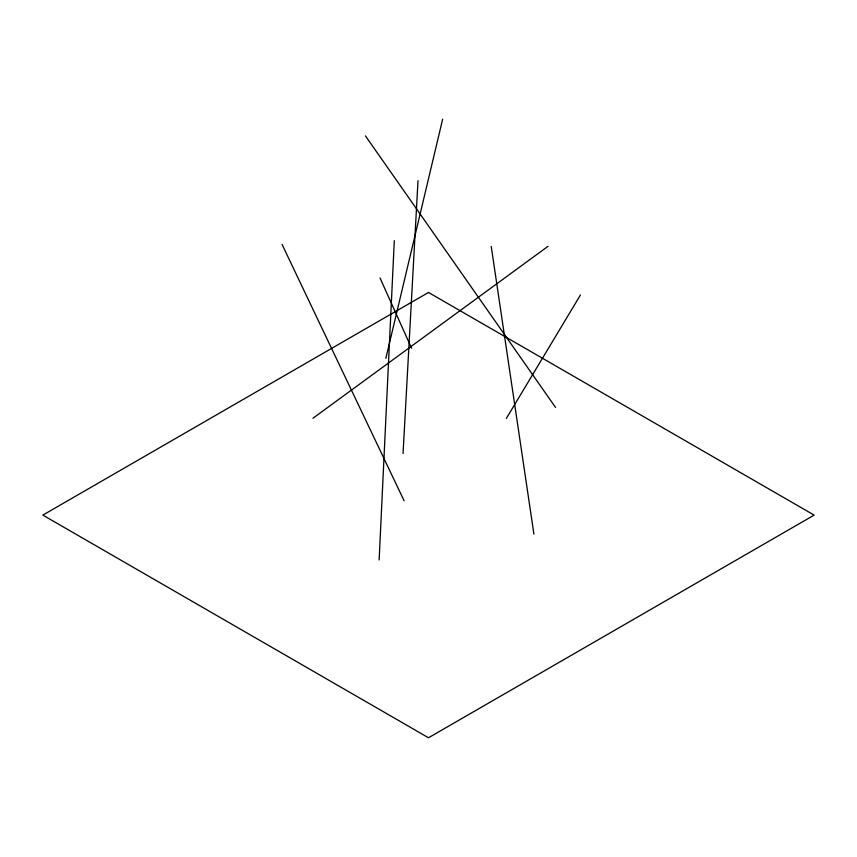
<?xml version="1.0" encoding="UTF-8"?>
<svg xmlns="http://www.w3.org/2000/svg" width="857" height="857" viewBox="0 0 857 857"><rect width="100%" height="100%" fill="white"/><g stroke="black" fill="none" stroke-linecap="round" stroke-linejoin="round"><path stroke-width="1.29" d="M379.137 559.942L394.306 240.656M403.047 453.514L418.012 180.709M385.843 358.376L442.64 119.23M506.337 418.441L580.446 294.979M312.934 418.259L548.052 246.291M365.436 135.899L555.54 407.429M282.06 244.416L404.086 500.734M380.015 278L411.628 348.253M491.232 246.441L533.911 534.115M428.5 292.462L42.85 515.111L428.5 737.77L814.15 515.111L428.5 292.462"/></g></svg>
